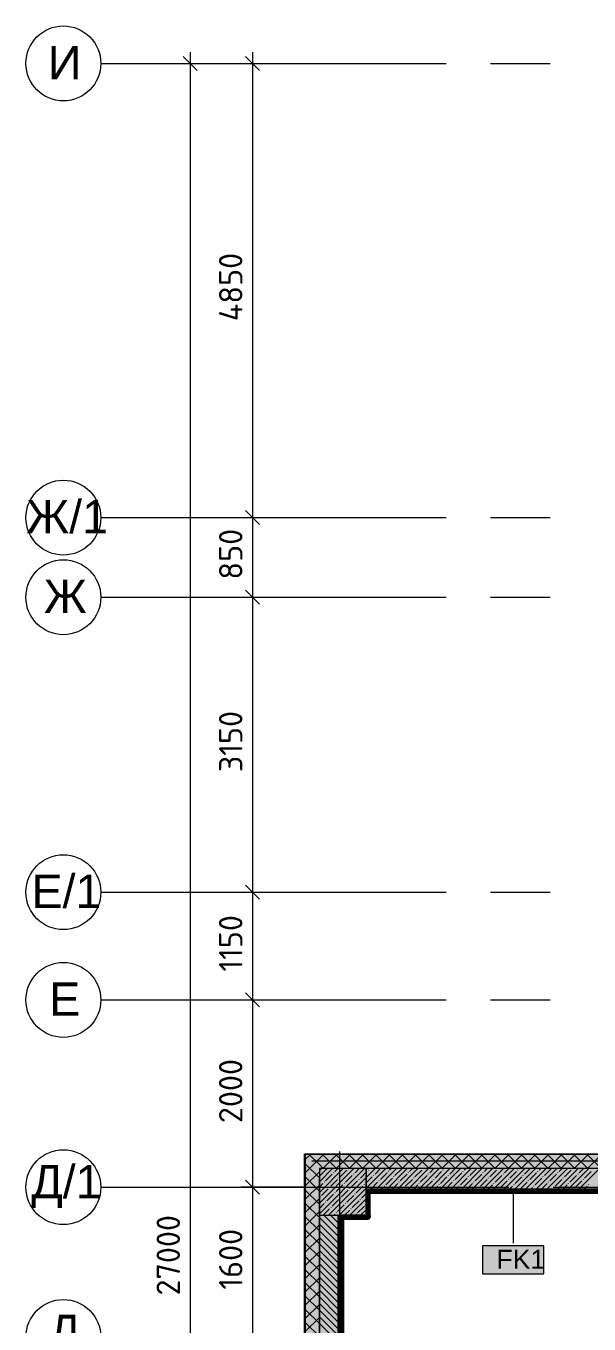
# Model space of a CAD drawing. Header units: millimetres. Extents: x -3817 to 677485, y -22715 to 103890.
# Drawn here: x 324048 to 330065, y 15458 to 29319 of the extents above; entities that cross this region are included whole.
import ezdxf

# ---------------------------------------------------------------- set-up
doc = ezdxf.new("R2010")
doc.units = ezdxf.units.MM
doc.layers.add('PDF _Геометрия', color=7, linetype='Continuous', true_color=0x1d1d1d)
doc.layers.add('PDF _Сплошная заливка', color=7, linetype='Continuous', true_color=0xffffff)
doc.layers.add('PDF _Текст', color=7, linetype='Continuous')
doc.styles.add('PDF ArialMT', font='arial.ttf')
doc.styles.add('PDF GOST-Common', font='arial.ttf')
doc.styles.add('PDF ISOCPEUR', font='isocpeur.ttf')

msp = doc.modelspace()

# ---------------------------------------------------------------- hatches: boundary and pattern name
at = {"layer": 'PDF _Сплошная заливка', "transparency": 33554559}
h = msp.add_hatch(color=256, dxfattribs=at)
h.paths.add_polyline_path([(327183, 1819), (327183, 7139), (327033, 7139), (327033, 1819)], flags=0)
h.paths.add_polyline_path([(327033, 9239), (327183, 9239), (327183, 10439), (327033, 10439), (327033, 9751)], flags=0)
h.paths.add_polyline_path([(327183, 12539), (327183, 13439), (327033, 13439), (327033, 12539)], flags=0)
h.paths.add_polyline_path([(327033, 15039), (327183, 15039), (327183, 17269), (327033, 17269), (327033, 16342)], flags=0)
for points in [[(331345, 17119), (331345, 17269), (327183, 17269), (327183, 17119), (330829, 17119)], [(330158, 16899), (331353, 16899), (331353, 17119), (327683, 17119), (327683, 16899), (328816, 16899)], [(330158, 16879), (330403, 16879), (330403, 16899), (327703, 16899), (327703, 16879), (328816, 16879)], [(327703, 16599), (327703, 16619), (327423, 16619), (327423, 16599), (327683, 16599)]]:
    msp.add_hatch(color=256, dxfattribs=at).paths.add_polyline_path(points)
h = msp.add_hatch(color=256, dxfattribs=at)
h.paths.add_polyline_path([(327383, 9819), (327383, 10439), (327183, 10439), (327183, 9819)], flags=0)
h.paths.add_polyline_path([(327383, 12539), (327383, 12819), (327183, 12819), (327183, 12539)], flags=0)
h.paths.add_polyline_path([(327383, 13319), (327383, 13439), (327183, 13439), (327183, 13319), (327240, 13319)], flags=0)
h.paths.add_polyline_path([(327183, 15039), (327383, 15039), (327383, 16619), (327183, 16619), (327183, 16342)], flags=0)

# ---------------------------------------------------------------- linework, layer by layer
at = {"layer": 'PDF _Геометрия', "color": 7, "lineweight": 20}
for points in [[(325877, 28844), (325802, 28919), (325727, 28994)], [(326543, 28844), (326468, 28919), (326393, 28994)], [(326543, 23994), (326468, 24069), (326393, 24144)], [(326543, 23144), (326468, 23219), (326393, 23294)], [(326543, 19994), (326468, 20069), (326393, 20144)], [(326543, 18844), (326468, 18919), (326393, 18994)], [(326543, 16844), (326468, 16919), (326393, 16994)]]:
    msp.add_lwpolyline(points, dxfattribs=at)
at = {"layer": 'PDF _Геометрия', "color": 7, "lineweight": 9}
for points in [[(325802, 29039), (325802, 1799)], [(326468, 29039), (326468, 24069), (326468, 23219), (326468, 20069), (326468, 18919), (326468, 16919), (326468, 15319), (326468, 13019), (326468, 12419), (326468, 9719), (326468, 5519), (326468, 1799)], [(325608, 28919), (325802, 28919), (325922, 28919)], [(326275, 28919), (326468, 28919), (326588, 28919)], [(326275, 24069), (326468, 24069), (326588, 24069)], [(326275, 23219), (326468, 23219), (326588, 23219)], [(326275, 20069), (326468, 20069), (326588, 20069)], [(326275, 18919), (326468, 18919), (326588, 18919)], [(327030, 15039), (327030, 17272), (327033, 17272), (327183, 17272), (331348, 17272), (331348, 17269), (331348, 17119)], [(331345, 17119), (331345, 17269), (327183, 17269), (327033, 17269), (327033, 15039)], [(331353, 17198), (327104, 17198)], [(327011, 16919), (326468, 16919), (326348, 16919)], [(330403, 16899), (327703, 16899), (330403, 16899), (330423, 16899), (330503, 16899)], [(327703, 16619), (327703, 16878)], [(329255, 16879), (329255, 16323)], [(327423, 15039), (327423, 16598), (327423, 16599), (327703, 16599)]]:
    msp.add_lwpolyline(points, dxfattribs=at)
at = {"layer": 'PDF _Геометрия', "color": 253, "lineweight": 9, "true_color": 0xaaaaaa}
for points in [[(324848, 28919), (327348, 28919), (328537, 28919)], [(329013, 28919), (329648, 28919)], [(324848, 24069), (327348, 24069), (328537, 24069)], [(329013, 24069), (329648, 24069)], [(324848, 23219), (327348, 23219), (328537, 23219)], [(329013, 23219), (329648, 23219)], [(324848, 20069), (327348, 20069), (328537, 20069)], [(329013, 20069), (329648, 20069)], [(324848, 18919), (327348, 18919), (328537, 18919)], [(329013, 18919), (329648, 18919)], [(327403, 12625), (327403, 14799), (327403, 17299)], [(324848, 16919), (327348, 16919), (329207, 16919)], [(329683, 16919), (330318, 16919)]]:
    msp.add_lwpolyline(points, dxfattribs=at)
at = {"layer": 'PDF _Геометрия', "color": 9, "lineweight": 9, "true_color": 0xc0c0c0}
for points in [[(327183, 12539), (327025, 12539), (327025, 10439), (327183, 10439), (327183, 12539), (327025, 12539), (327025, 13439), (327183, 13439), (327025, 13439), (327025, 15039), (327183, 15039), (327025, 15039), (327025, 17277), (327030, 17277), (327183, 17277), (331353, 17277), (331353, 17272), (331353, 17119), (331348, 17119), (331345, 17119), (327183, 17119), (327183, 17009)], [(331353, 13319), (331353, 16600), (331353, 16620), (330423, 16620), (330423, 16899), (330423, 16620), (330503, 16620), (331353, 16620), (331353, 16700), (330503, 16700), (330503, 16899), (331353, 16899), (331353, 17119), (327683, 17119), (327683, 16899), (327703, 16899), (327683, 16899), (327683, 16619), (327423, 16619), (327383, 16619)], [(330403, 16879), (327703, 16879)], [(327703, 16599), (327703, 16619)]]:
    msp.add_lwpolyline(points, dxfattribs=at)
at = {"layer": 'PDF _Геометрия', "lineweight": 9}
for points in [[(327033, 17074), (327183, 17224), (327228, 17269)], [(327033, 17215), (327087, 17269)], [(327225, 17119), (327183, 17161), (327075, 17269)], [(327366, 17119), (327216, 17269)], [(327219, 17119), (327369, 17269)], [(327508, 17119), (327358, 17269)], [(327361, 17119), (327511, 17269)], [(327649, 17119), (327499, 17269)], [(327502, 17119), (327652, 17269)], [(327791, 17119), (327641, 17269)], [(327644, 17119), (327794, 17269)], [(327932, 17119), (327782, 17269)], [(327785, 17119), (327935, 17269)], [(328074, 17119), (327924, 17269)], [(327926, 17119), (328076, 17269)], [(328215, 17119), (328065, 17269)], [(328068, 17119), (328218, 17269)], [(328356, 17119), (328206, 17269)], [(328209, 17119), (328359, 17269)], [(328498, 17119), (328348, 17269)], [(328351, 17119), (328501, 17269)], [(328639, 17119), (328489, 17269)], [(328492, 17119), (328642, 17269)], [(328781, 17119), (328631, 17269)], [(328634, 17119), (328784, 17269)], [(328922, 17119), (328772, 17269)], [(328775, 17119), (328925, 17269)], [(329063, 17119), (328913, 17269)], [(328916, 17119), (329066, 17269)], [(329205, 17119), (329055, 17269)], [(329058, 17119), (329208, 17269)], [(329346, 17119), (329196, 17269)], [(329199, 17119), (329349, 17269)], [(329488, 17119), (329338, 17269)], [(329341, 17119), (329491, 17269)], [(329629, 17119), (329479, 17269)], [(329482, 17119), (329632, 17269)], [(329771, 17119), (329621, 17269)], [(329624, 17119), (329774, 17269)], [(329912, 17119), (329762, 17269)], [(329765, 17119), (329915, 17269)], [(330053, 17119), (329903, 17269)], [(329906, 17119), (330056, 17269)], [(330195, 17119), (330045, 17269)], [(330048, 17119), (330198, 17269)], [(327183, 17020), (327033, 17170)], [(327033, 16933), (327183, 17083)], [(327183, 17092), (327210, 17119)], [(327183, 16978), (327324, 17119)], [(327183, 16864), (327438, 17119)], [(327183, 16749), (327552, 17119)], [(327183, 16635), (327666, 17119)], [(327193, 17045), (327264, 17116)], [(327250, 16988), (327321, 17059)], [(327281, 16619), (327683, 17021), (327781, 17119)], [(327336, 17073), (327338, 17076)], [(327350, 17088), (327381, 17119)], [(327395, 16619), (327683, 16907), (327895, 17119)], [(327407, 17031), (327478, 17102)], [(327492, 17116), (327495, 17118)], [(327550, 17059), (327552, 17061)], [(327564, 17073), (327609, 17119)], [(327621, 17016), (327683, 17078), (327692, 17088)], [(327706, 17102), (327709, 17104)], [(327721, 17116), (327724, 17119)], [(327778, 17059), (327838, 17119)], [(327789, 16899), (328009, 17119)], [(327835, 17002), (327906, 17073)], [(327903, 16899), (328123, 17119)], [(327920, 17088), (327923, 17090)], [(327934, 17102), (327952, 17119)], [(327991, 17045), (328063, 17116)], [(328017, 16899), (328237, 17119)], [(328048, 16988), (328120, 17059)], [(328131, 16899), (328351, 17119)], [(328134, 17073), (328136, 17076)], [(328148, 17088), (328180, 17119)], [(328205, 17031), (328277, 17102)], [(328245, 16899), (328465, 17119)], [(328291, 17116), (328293, 17118)], [(328348, 17059), (328350, 17061)], [(328359, 16899), (328579, 17119)], [(328362, 17073), (328408, 17119)], [(328419, 17016), (328490, 17088)], [(328473, 16899), (328693, 17119)], [(328505, 17102), (328507, 17104)], [(328519, 17116), (328522, 17119)], [(328576, 17059), (328636, 17119)], [(328587, 16899), (328807, 17119)], [(328633, 17002), (328704, 17073)], [(328701, 16899), (328921, 17119)], [(328719, 17088), (328721, 17090)], [(328733, 17102), (328750, 17119)], [(328790, 17045), (328861, 17116)], [(328815, 16899), (329035, 17119)], [(328847, 16988), (328918, 17059)], [(328929, 16899), (329149, 17119)], [(328932, 17073), (328935, 17076)], [(328947, 17088), (328978, 17119)], [(329004, 17031), (329075, 17102)], [(329043, 16899), (329263, 17119)], [(329089, 17116), (329092, 17118)], [(329146, 17059), (329149, 17061)], [(329157, 16899), (329377, 17119)], [(329160, 17073), (329206, 17119)], [(329217, 17016), (329289, 17088)], [(329271, 16899), (329491, 17119)], [(329303, 17102), (329305, 17104)], [(329317, 17116), (329320, 17119)], [(329374, 17059), (329434, 17119)], [(329385, 16899), (329605, 17119)], [(329431, 17002), (329503, 17073)], [(329499, 16899), (329719, 17119)], [(329517, 17088), (329519, 17090)], [(329531, 17102), (329548, 17119)], [(329588, 17045), (329659, 17116)], [(329613, 16899), (329833, 17119)], [(329645, 16988), (329716, 17059)], [(329727, 16899), (329947, 17119)], [(329731, 17073), (329733, 17076)], [(329745, 17088), (329776, 17119)], [(329802, 17031), (329873, 17102)], [(329842, 16899), (330062, 17119)], [(329888, 17116), (329890, 17118)], [(329945, 17059), (329947, 17061)], [(329956, 16899), (330176, 17119)], [(329959, 17073), (330004, 17119)], [(330016, 17016), (330087, 17088)], [(327183, 16878), (327033, 17028)], [(327033, 16791), (327183, 16941)], [(327183, 16921), (327222, 16959)], [(327236, 16974), (327238, 16976)], [(327293, 16916), (327295, 16919)], [(327307, 16931), (327378, 17002)], [(327364, 16874), (327435, 16945)], [(327393, 17016), (327395, 17019)], [(327450, 16959), (327452, 16962)], [(327464, 16974), (327535, 17045)], [(327521, 16916), (327592, 16988)], [(327578, 16859), (327649, 16931)], [(327607, 17002), (327609, 17004)], [(327664, 16945), (327666, 16947)], [(327678, 16959), (327683, 16964), (327749, 17031)], [(327735, 16902), (327806, 16974)], [(327763, 17045), (327766, 17047)], [(327820, 16988), (327823, 16990)], [(327846, 16899), (327863, 16916)], [(327877, 16931), (327880, 16933)], [(327892, 16945), (327963, 17016)], [(327960, 16899), (328020, 16959)], [(327977, 17031), (327980, 17033)], [(328034, 16974), (328037, 16976)], [(328091, 16916), (328094, 16919)], [(328105, 16931), (328177, 17002)], [(328188, 16899), (328234, 16945)], [(328191, 17016), (328193, 17019)], [(328248, 16959), (328250, 16962)], [(328262, 16974), (328334, 17045)], [(328319, 16916), (328391, 16988)], [(328405, 17002), (328407, 17004)], [(328416, 16899), (328448, 16931)], [(328462, 16945), (328464, 16947)], [(328476, 16959), (328547, 17031)], [(328533, 16902), (328604, 16974)], [(328562, 17045), (328564, 17047)], [(328619, 16988), (328621, 16990)], [(328644, 16899), (328661, 16916)], [(328676, 16931), (328678, 16933)], [(328690, 16945), (328761, 17016)], [(328758, 16899), (328818, 16959)], [(328776, 17031), (328778, 17033)], [(328833, 16974), (328835, 16976)], [(328890, 16916), (328892, 16919)], [(328904, 16931), (328975, 17002)], [(328986, 16899), (329032, 16945)], [(328989, 17016), (328992, 17019)], [(329046, 16959), (329049, 16962)], [(329061, 16974), (329132, 17045)], [(329118, 16916), (329189, 16988)], [(329203, 17002), (329206, 17004)], [(329214, 16899), (329246, 16931)], [(329260, 16945), (329263, 16947)], [(329274, 16959), (329346, 17031)], [(329332, 16902), (329403, 16974)], [(329360, 17045), (329362, 17047)], [(329417, 16988), (329419, 16990)], [(329442, 16899), (329460, 16916)], [(329474, 16931), (329476, 16933)], [(329488, 16945), (329560, 17016)], [(329556, 16899), (329617, 16959)], [(329574, 17031), (329576, 17033)], [(329631, 16974), (329633, 16976)], [(329688, 16916), (329690, 16919)], [(329702, 16931), (329773, 17002)], [(329784, 16899), (329830, 16945)], [(329788, 17016), (329790, 17019)], [(329845, 16959), (329847, 16962)], [(329859, 16974), (329930, 17045)], [(329916, 16916), (329987, 16988)], [(330002, 17002), (330004, 17004)], [(330013, 16899), (330044, 16931)], [(330059, 16945), (330061, 16947)], [(327183, 16737), (327033, 16887)], [(327033, 16650), (327183, 16800)], [(327193, 16817), (327195, 16819)], [(327207, 16831), (327279, 16902)], [(327264, 16774), (327336, 16845)], [(327321, 16717), (327393, 16788)], [(327350, 16859), (327352, 16862)], [(327407, 16802), (327409, 16805)], [(327421, 16817), (327492, 16888)], [(327478, 16760), (327550, 16831)], [(327507, 16902), (327509, 16905)], [(327509, 16619), (327683, 16793)], [(327535, 16703), (327607, 16774)], [(327564, 16845), (327566, 16848)], [(327621, 16788), (327623, 16791)], [(327635, 16802), (327683, 16850)], [(328074, 16899), (328077, 16902)], [(328305, 16902), (328307, 16905)], [(328872, 16899), (328875, 16902)], [(329103, 16902), (329106, 16905)], [(329670, 16899), (329674, 16902)], [(329902, 16902), (329904, 16905)], [(327383, 16395), (327183, 16595), (327033, 16745)], [(327033, 16508), (327183, 16658)], [(327183, 16692), (327236, 16745)], [(327224, 16619), (327293, 16688)], [(327250, 16760), (327252, 16762)], [(327307, 16703), (327310, 16705)], [(327364, 16646), (327367, 16648)], [(327378, 16660), (327450, 16731)], [(327452, 16619), (327507, 16674)], [(327464, 16745), (327466, 16748)], [(327521, 16688), (327523, 16691)], [(327578, 16631), (327580, 16634)], [(327592, 16646), (327664, 16717)], [(327623, 16619), (327683, 16679)], [(327678, 16731), (327680, 16734)], [(327383, 16254), (327183, 16454), (327033, 16604)], [(327033, 16367), (327183, 16517)], [(327383, 16325), (327183, 16525)], [(327383, 16466), (327230, 16619)], [(327383, 16537), (327301, 16619)], [(327338, 16619), (327350, 16631)], [(327383, 16608), (327371, 16619)], [(327680, 16619), (327683, 16622)], [(327383, 16113), (327183, 16313), (327033, 16463)], [(327033, 16225), (327183, 16375)], [(327383, 16183), (327183, 16383)], [(327383, 15971), (327183, 16171), (327033, 16321)], [(327033, 16084), (327183, 16234)], [(327383, 16042), (327183, 16242)], [(327383, 15830), (327183, 16030), (327033, 16180)], [(327033, 15943), (327183, 16093)], [(327383, 15900), (327183, 16100)], [(327383, 15688), (327183, 15888), (327033, 16038)], [(327033, 15801), (327183, 15951)], [(327383, 15759), (327183, 15959)], [(327383, 15547), (327183, 15747), (327033, 15897)], [(327033, 15660), (327183, 15810)], [(327383, 15618), (327183, 15818)], [(327383, 15405), (327183, 15605), (327033, 15755)], [(327033, 15518), (327183, 15668)], [(327383, 15476), (327183, 15676)], [(327383, 15264), (327183, 15464), (327033, 15614)], [(327033, 15377), (327183, 15527)], [(327383, 15335), (327183, 15535)], [(327383, 15123), (327183, 15323), (327033, 15473)]]:
    msp.add_lwpolyline(points, dxfattribs=at)
at = {"layer": 'PDF _Геометрия', "color": 7, "lineweight": 9}
for points in [[(327683, 17119), (327183, 17119), (327183, 16619), (327683, 16619)], [(327183, 17009), (327183, 15039)], [(327383, 15039), (327383, 16619)], [(329582, 16293), (328928, 16293), (328928, 15993), (329582, 15993)]]:
    msp.add_lwpolyline(points, close=True, dxfattribs=at)
at = {"layer": 'PDF _Геометрия', "color": 231, "lineweight": 70, "true_color": 0xff80c0}
for points in [[(327423, 15039), (327424, 15039), (327424, 16598), (327703, 16598), (327704, 16598), (327704, 16878), (330402, 16878), (330402, 16599), (330403, 16599), (331332, 16599), (331332, 13340), (330832, 13340), (330832, 13339), (330832, 13040), (330753, 13040), (330753, 13039), (330833, 13039)], [(327703, 16879), (330403, 16879)], [(327703, 16619), (327703, 16599)]]:
    msp.add_lwpolyline(points, dxfattribs=at)
at = {"layer": 'PDF _Геометрия', "color": 253, "lineweight": 9, "true_color": 0x9b9b9b}
for points in [[(327685, 16833), (327683, 16830)], [(327688, 16813), (327683, 16821)], [(327689, 16824), (327699, 16824)], [(327696, 16791), (327691, 16782)], [(327842, 16885), (327852, 16885)], [(327893, 16888), (327888, 16880)], [(327934, 16899), (327929, 16891)], [(327933, 16885), (327943, 16885)], [(327956, 16897), (327955, 16899)], [(327994, 16885), (328004, 16885)], [(328040, 16899), (328039, 16898)], [(328066, 16890), (328061, 16899)], [(328107, 16879), (328103, 16887)], [(328138, 16887), (328134, 16879)], [(328146, 16885), (328156, 16885)], [(328202, 16898), (328201, 16899)], [(328207, 16883), (328204, 16879)], [(328238, 16885), (328248, 16885)], [(328286, 16899), (328285, 16897)], [(328329, 16885), (328339, 16885)], [(328356, 16899), (328353, 16893)], [(328380, 16895), (328377, 16899)], [(328421, 16884), (328416, 16893)], [(328452, 16882), (328450, 16879)], [(328489, 16888), (328484, 16897)], [(328512, 16885), (328522, 16885)], [(328530, 16879), (328526, 16885)], [(328604, 16885), (328614, 16885)], [(328667, 16885), (328662, 16894)], [(328664, 16885), (328675, 16885)], [(328740, 16892), (328735, 16884)], [(328779, 16899), (328776, 16895)], [(328817, 16885), (328827, 16885)], [(328845, 16882), (328840, 16891)], [(328882, 16879), (328881, 16880)], [(328908, 16885), (328918, 16885)], [(328944, 16880), (328943, 16879)], [(328952, 16879), (328949, 16884)], [(328985, 16891), (328980, 16882)], [(329000, 16885), (329010, 16885)], [(329053, 16887), (329049, 16879)], [(329128, 16879), (329127, 16881)], [(329183, 16885), (329193, 16885)], [(329201, 16899), (329200, 16897)], [(329227, 16891), (329222, 16899)], [(329274, 16885), (329284, 16885)], [(329299, 16886), (329295, 16879)], [(329335, 16885), (329345, 16885)], [(329367, 16882), (329366, 16879)], [(329487, 16885), (329498, 16885)], [(329540, 16896), (329539, 16899)], [(329579, 16885), (329589, 16885)], [(329586, 16896), (329581, 16887)], [(329623, 16899), (329623, 16898)], [(329650, 16889), (329645, 16898)], [(329670, 16885), (329680, 16885)], [(329691, 16879), (329687, 16887)], [(329786, 16897), (329785, 16899)], [(329791, 16884), (329788, 16879)], [(329832, 16895), (329827, 16886)], [(329853, 16885), (329863, 16885)], [(329900, 16891), (329895, 16882)], [(329945, 16885), (329955, 16885)], [(329964, 16894), (329961, 16899)], [(330005, 16883), (330000, 16892)], [(330006, 16885), (330016, 16885)], [(327689, 16641), (327699, 16641)], [(327703, 16681), (327698, 16673)], [(327385, 16618), (327383, 16615)], [(327384, 16580), (327394, 16580)], [(327407, 16535), (327402, 16527)], [(327415, 16610), (327423, 16610), (327425, 16610)], [(327453, 16614), (327448, 16606)], [(327506, 16610), (327516, 16610)], [(327523, 16611), (327518, 16619)], [(327564, 16600), (327559, 16609)], [(327567, 16610), (327577, 16610)], [(327632, 16604), (327627, 16613)], [(327671, 16599), (327669, 16602)], [(327699, 16613), (327694, 16605)], [(327384, 16426), (327383, 16427)], [(327384, 16373), (327383, 16371)], [(327384, 16397), (327394, 16397)], [(327418, 16494), (327413, 16485)], [(327415, 16488), (327423, 16488)], [(327415, 16367), (327423, 16367)], [(327421, 16482), (327416, 16491)], [(327423, 16419), (327420, 16423)], [(327384, 16336), (327394, 16336)], [(327384, 16245), (327394, 16245)], [(327395, 16331), (327390, 16322)], [(327402, 16221), (327397, 16213)], [(327407, 16263), (327402, 16272)], [(327418, 16305), (327413, 16313)], [(327415, 16275), (327423, 16275)], [(327398, 16153), (327393, 16145)], [(327404, 16085), (327399, 16094)], [(327409, 16112), (327404, 16103)], [(327411, 16195), (327406, 16204)], [(327415, 16127), (327410, 16136)], [(327415, 16153), (327423, 16153)], [(327384, 16062), (327394, 16062)], [(327384, 16001), (327394, 16001)], [(327393, 16044), (327388, 16052)], [(327397, 15976), (327392, 15984)], [(327415, 16031), (327423, 16031)], [(327384, 15909), (327394, 15909)], [(327390, 15866), (327385, 15875)], [(327397, 15908), (327392, 15899)], [(327401, 15908), (327396, 15916)], [(327408, 15866), (327403, 15857)], [(327419, 15824), (327414, 15816)], [(327415, 15940), (327423, 15940)], [(327420, 15813), (327415, 15822)], [(327415, 15818), (327423, 15818)], [(327383, 15756), (327383, 15756)], [(327385, 15704), (327383, 15701)], [(327387, 15688), (327383, 15695)], [(327384, 15726), (327394, 15726)], [(327384, 15665), (327394, 15665)], [(327415, 15696), (327423, 15696)], [(327423, 15709), (327421, 15706)], [(327388, 15526), (327383, 15518)], [(327384, 15574), (327394, 15574)], [(327392, 15594), (327387, 15585)], [(327406, 15594), (327401, 15603)], [(327415, 15605), (327423, 15605)], [(327422, 15647), (327417, 15638)], [(327399, 15484), (327394, 15476)], [(327414, 15458), (327409, 15467)], [(327415, 15483), (327423, 15483)]]:
    msp.add_lwpolyline(points, dxfattribs=at)
at = {"layer": 'PDF _Геометрия', "color": 231, "lineweight": 9, "true_color": 0xff80c0}
for points in [[(327703, 16619), (327703, 16878), (327703, 16879)], [(327703, 16599), (327423, 16599), (327423, 16598), (327423, 15039)]]:
    msp.add_lwpolyline(points, dxfattribs=at)
at = {"layer": 'PDF _Геометрия', "color": 253, "lineweight": 9, "true_color": 0xaaaaaa}
for centre in [(324448, 28919), (324448, 24069), (324448, 23219), (324448, 20069), (324448, 18919), (324448, 16919), (324448, 15319)]:
    msp.add_circle(centre, 400, dxfattribs=at)
at = {"layer": 'PDF _Геометрия', "color": 253, "lineweight": 20, "true_color": 0xaaaaaa}
for centre in [(324448, 28919), (324448, 24069), (324448, 23219), (324448, 20069), (324448, 18919), (324448, 16919), (324448, 15319)]:
    msp.add_circle(centre, 400, dxfattribs=at)
at = {"layer": 'PDF _Сплошная заливка', "lineweight": 35, "transparency": 33554559}
for points in [[(327183, 16619), (327683, 16619), (327183, 17119), (327683, 17119)], [(327683, 16619), (327703, 16619), (327683, 16899), (327703, 16899)], [(327423, 15039), (327423, 16619), (327383, 15039), (327383, 16619)]]:
    msp.add_solid(points, dxfattribs=at)
at = {"layer": 'PDF _Сплошная заливка', "color": 254, "lineweight": 35, "true_color": 0xffb9dc, "transparency": 33554559}
msp.add_solid([(327423, 15039), (327424, 15039), (327423, 16342)], dxfattribs=at)
at = {"layer": 'PDF _Сплошная заливка', "lineweight": 9, "transparency": 33554559}
msp.add_solid([(329582, 16293), (328928, 16293), (329582, 15993), (328928, 15993)], dxfattribs=at)

# ---------------------------------------------------------------- texts
at = {"layer": 'PDF _Текст', "color": 9, "true_color": 0xbebebe, "attachment_point": 4, "style": 'PDF ArialMT'}
for s, insert, char_height in [('И', (324283, 28927), 356), ('Ж/1', (324051, 24077), 355.6), ('Ж', (324239, 23227), 356), ('Е/1', (324108, 20077), 355.6), ('Е', (324296, 18927), 356), ('Д/1', (324105, 16927), 355.6), ('Д', (324292, 15327), 356)]:
    msp.add_mtext(s, dxfattribs=dict(at, insert=insert, char_height=char_height))
at = {"layer": 'PDF _Текст', "char_height": 250.1, "attachment_point": 4, "rotation": 90, "style": 'PDF ISOCPEUR'}
for s, insert in [('4850', (326236, 26166)), ('850', (326236, 23407)), ('3150', (326236, 21350)), ('1150', (326236, 19221)), ('2000', (326236, 17603)), ('27000', (325569, 15762)), ('1600', (326236, 15825))]:
    msp.add_mtext(s, dxfattribs=dict(at, insert=insert))
at = {"layer": 'PDF _Текст', "insert": (329076, 16149), "char_height": 203.2, "attachment_point": 4, "style": 'PDF GOST-Common'}
msp.add_mtext('FK1', dxfattribs=at)

doc.saveas('drawing.dxf')
